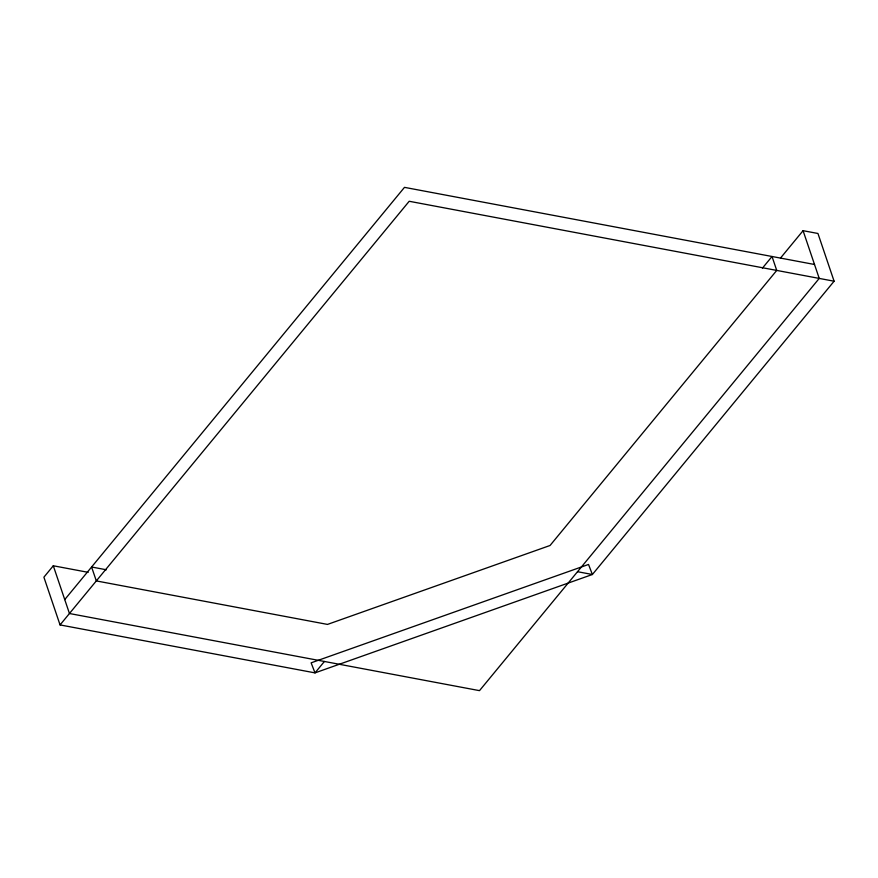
<?xml version="1.0" encoding="UTF-8"?>
<svg xmlns="http://www.w3.org/2000/svg" width="878" height="878" viewBox="0 0 878 878"><rect width="100%" height="100%" fill="white"/><g stroke="black" fill="none" stroke-linecap="round" stroke-linejoin="round"><path stroke-width="1.32" d="M88.184 572.335L53.295 565.772L43.9 577.186L60.055 624.916L315.004 672.877L592.387 574.497L834.1 281.212L817.945 233.482L803.074 230.684L780.465 258.11M64.742 599.586L404.484 187.354L814.521 264.487M60.055 624.916L409.192 201.271L834.1 281.212M324.399 661.474L315.004 672.877L311.13 662.835L588.523 564.455L592.387 574.497L577.515 571.699M762.433 268.13L772.025 256.497L776.734 270.424L550.045 545.49L327.494 624.412L96.317 580.918L91.597 567.001L106.381 569.778M803.074 230.684L819.229 278.414L479.498 690.646L69.461 613.513L53.295 565.772"/></g></svg>
